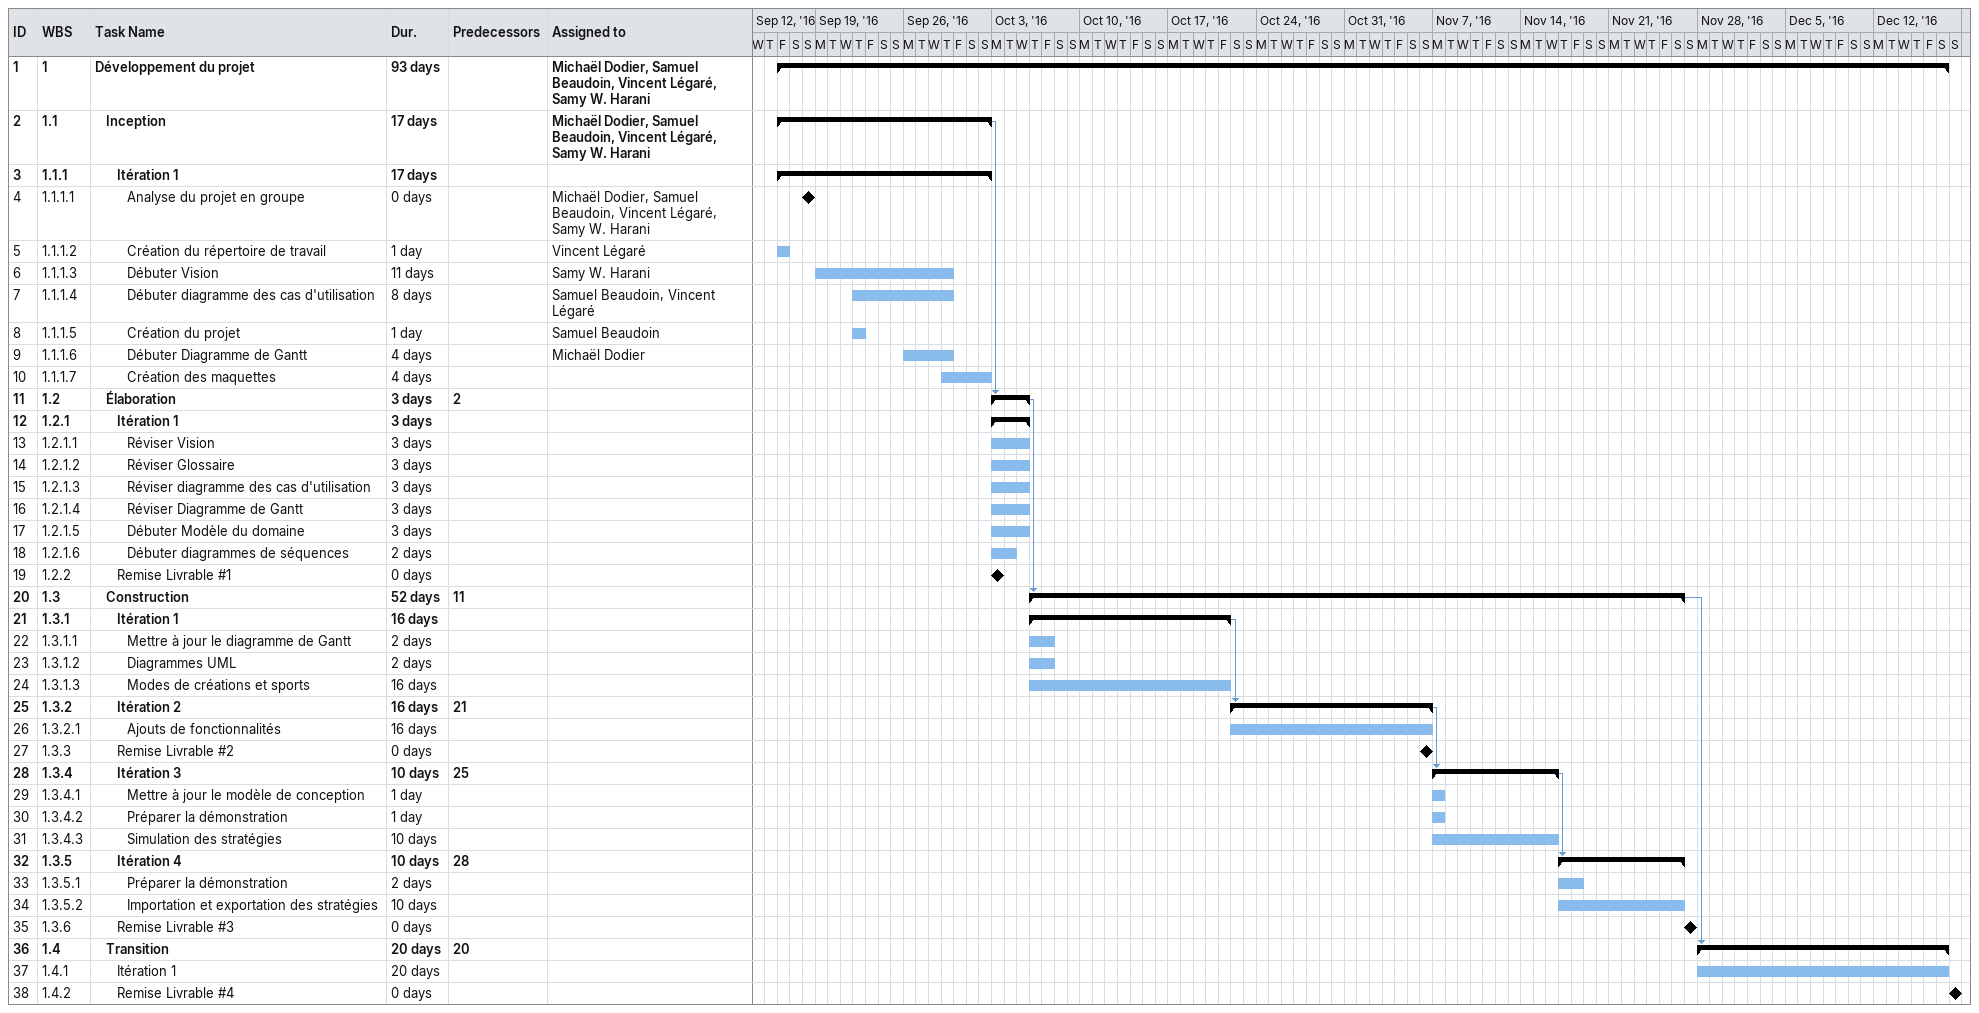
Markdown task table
| ID | WBS | Task | Duration | Start | Finish | Predecessors | Resources |
|---|---|---|---|---|---|---|---|
| 1 | 1 | **Développement du projet** | 93d | 2016-09-16 | 2016-12-17 |  | Michaël Dodier, Samuel Beaudoin, Vincent Légaré, Samy W. Harani |
| 2 | 1.1 | **Inception** | 17d | 2016-09-16 | 2016-10-02 |  | Michaël Dodier, Samuel Beaudoin, Vincent Légaré, Samy W. Harani |
| 3 | 1.1.1 | **Itération 1** | 17d | 2016-09-16 | 2016-10-02 |  |  |
| 4 | 1.1.1.1 | Analyse du projet en groupe | 0d | 2016-09-18 | 2016-09-18 |  | Michaël Dodier, Samuel Beaudoin, Vincent Légaré, Samy W. Harani |
| 5 | 1.1.1.2 | Création du répertoire de travail | 1d | 2016-09-16 | 2016-09-16 |  | Vincent Légaré |
| 6 | 1.1.1.3 | Débuter Vision | 11d | 2016-09-19 | 2016-09-29 |  | Samy W. Harani |
| 7 | 1.1.1.4 | Débuter diagramme des cas d'utilisation | 8d | 2016-09-22 | 2016-09-29 |  | Samuel Beaudoin, Vincent Légaré |
| 8 | 1.1.1.5 | Création du projet | 1d | 2016-09-22 | 2016-09-22 |  | Samuel Beaudoin |
| 9 | 1.1.1.6 | Débuter Diagramme de Gantt | 4d | 2016-09-26 | 2016-09-29 |  | Michaël Dodier |
| 10 | 1.1.1.7 | Création des maquettes | 4d | 2016-09-29 | 2016-10-02 |  |  |
| 11 | 1.2 | **Élaboration** | 3d | 2016-10-03 | 2016-10-05 | 2 |  |
| 12 | 1.2.1 | **Itération 1** | 3d | 2016-10-03 | 2016-10-05 |  |  |
| 13 | 1.2.1.1 | Réviser Vision | 3d | 2016-10-03 | 2016-10-05 |  |  |
| 14 | 1.2.1.2 | Réviser Glossaire | 3d | 2016-10-03 | 2016-10-05 |  |  |
| 15 | 1.2.1.3 | Réviser diagramme des cas d'utilisation | 3d | 2016-10-03 | 2016-10-05 |  |  |
| 16 | 1.2.1.4 | Réviser Diagramme de Gantt | 3d | 2016-10-03 | 2016-10-05 |  |  |
| 17 | 1.2.1.5 | Débuter Modèle du domaine | 3d | 2016-10-03 | 2016-10-05 |  |  |
| 18 | 1.2.1.6 | Débuter diagrammes de séquences | 2d | 2016-10-03 | 2016-10-04 |  |  |
| 19 | 1.2.2 | Remise Livrable #1 | 0d | 2016-10-03 | 2016-10-03 |  |  |
| 20 | 1.3 | **Construction** | 52d | 2016-10-06 | 2016-11-26 | 11 |  |
| 21 | 1.3.1 | **Itération 1** | 16d | 2016-10-06 | 2016-10-21 |  |  |
| 22 | 1.3.1.1 | Mettre à jour le diagramme de Gantt | 2d | 2016-10-06 | 2016-10-07 |  |  |
| 23 | 1.3.1.2 | Diagrammes UML | 2d | 2016-10-06 | 2016-10-07 |  |  |
| 24 | 1.3.1.3 | Modes de créations et sports | 16d | 2016-10-06 | 2016-10-21 |  |  |
| 25 | 1.3.2 | **Itération 2** | 16d | 2016-10-22 | 2016-11-06 | 21 |  |
| 26 | 1.3.2.1 | Ajouts de fonctionnalités | 16d | 2016-10-22 | 2016-11-06 |  |  |
| 27 | 1.3.3 | Remise Livrable #2 | 0d | 2016-11-06 | 2016-11-06 |  |  |
| 28 | 1.3.4 | **Itération 3** | 10d | 2016-11-07 | 2016-11-16 | 25 |  |
| 29 | 1.3.4.1 | Mettre à jour le modèle de conception | 1d | 2016-11-07 | 2016-11-07 |  |  |
| 30 | 1.3.4.2 | Préparer la démonstration | 1d | 2016-11-07 | 2016-11-07 |  |  |
| 31 | 1.3.4.3 | Simulation des stratégies | 10d | 2016-11-07 | 2016-11-16 |  |  |
| 32 | 1.3.5 | **Itération 4** | 10d | 2016-11-17 | 2016-11-26 | 28 |  |
| 33 | 1.3.5.1 | Préparer la démonstration | 2d | 2016-11-17 | 2016-11-18 |  |  |
| 34 | 1.3.5.2 | Importation et exportation des stratégies | 10d | 2016-11-17 | 2016-11-26 |  |  |
| 35 | 1.3.6 | Remise Livrable #3 | 0d | 2016-11-27 | 2016-11-27 |  |  |
| 36 | 1.4 | **Transition** | 20d | 2016-11-28 | 2016-12-17 | 20 |  |
| 37 | 1.4.1 | Itération 1 | 20d | 2016-11-28 | 2016-12-17 |  |  |
| 38 | 1.4.2 | Remise Livrable #4 | 0d | 2016-12-18 | 2016-12-18 |  |  |
